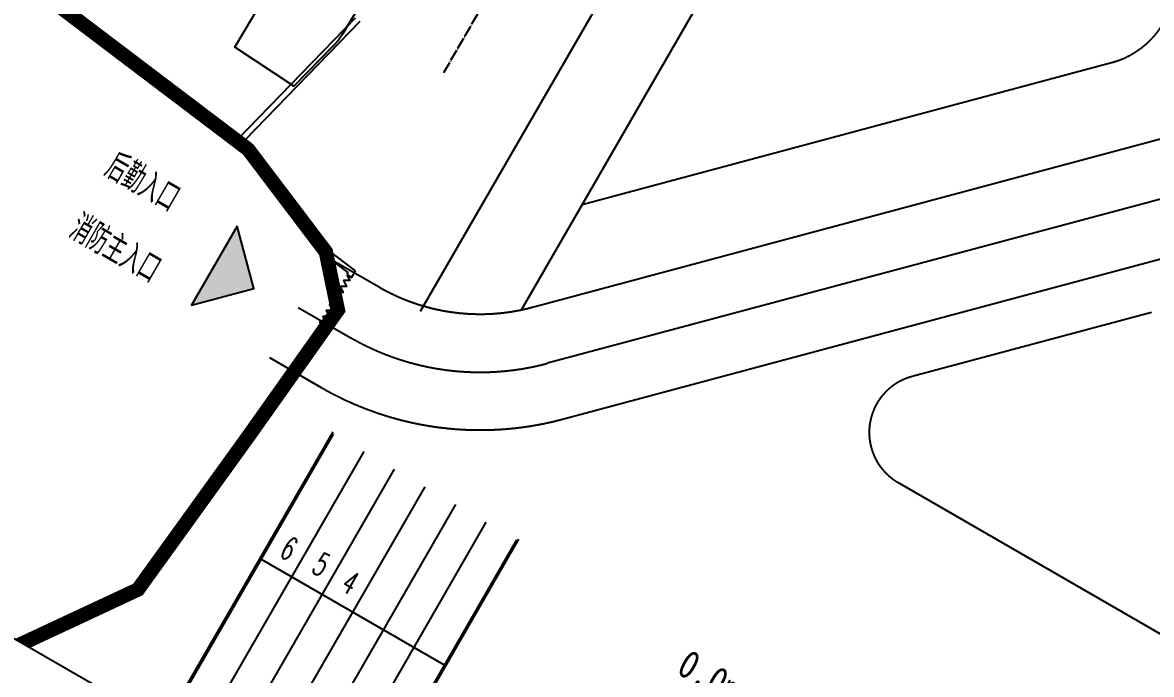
# Model space of a CAD drawing. Header units: millimetres. Extents: x 216654360 to 218309126, y 218099985 to 219647706.
# Drawn here: x 217894856 to 217933918, y 218869629 to 218892183 of the extents above; entities that cross this region are included whole.
import ezdxf
from ezdxf.xclip import XClip

# ---------------------------------------------------------------- set-up
doc = ezdxf.new("R2010")
doc.units = ezdxf.units.MM
doc.header["$LTSCALE"] = 1000
doc.header["$XCLIPFRAME"] = 0
for name, pattern in [('CENTER', [2, 1.25, -0.25, 0.25, -0.25]), ('DASH', [0.35, 0.25, -0.1]), ('DOTE', [2.42, 2, -0.2, 0.02, -0.2])]:
    doc.linetypes.add(name, pattern=pattern)
for name, color, linetype in [('A-ANNO-DOTE', 1, 'DOTE'), ('A-ANNO-TXT', 7, 'Continuous'), ('A-DOOR', 4, 'Continuous'), ('A-FLOR-STRS', 51, 'Continuous'), ('A-WALL', 2, 'Continuous'), ('A-WALL-MSNW', 2, 'Continuous'), ('A-WALL-PATT', 252, 'Continuous'), ('PUB_TEXT', 7, 'Continuous'), ('Xwho-plan-sport', 66, 'Continuous'), ('现状植物', 3, 'Continuous')]:
    doc.layers.add(name, color=color, linetype=linetype)
doc.styles.add('_SIMPLEX', font='SIMPLEX.shx', dxfattribs={"width": 0.6})
doc.styles.add('A_DIM', font='SIMPLEX', dxfattribs={"width": 0.7, "bigfont": 'HZ'})
doc.styles.add('A_TIT', font='STFANGSO.TTF', dxfattribs={"width": 0.85})

# ---------------------------------------------------------------- blocks, each defined once
blk = doc.blocks.new('A$C4FB57200')
at = {"linetype": 'CENTER', "ltscale": 1000}
blk.add_line((0.478, -46.799), (-5.509, -42.587), dxfattribs=at)
at = {"layer": 'Xwho-plan-sport'}
for p, q in [((-7.388, -47.378), (41.522, 22.14)), ((-6.39, -48.08), (42.52, 21.438)), ((-5.392, -48.782), (43.518, 20.736)), ((-4.395, -49.484), (44.516, 20.034)), ((-3.397, -50.186), (45.514, 19.332)), ((0.478, -46.799), (-5.509, -42.587))]:
    blk.add_line(p, q, dxfattribs=at)
at = {"layer": 'Xwho-plan-sport', "color": 0}
for p, q in [((-2.399, -50.888), (46.511, 18.629)), ((-2.387, -50.958), (46.581, 18.642)), ((-8.386, -46.676), (12.84, -16.508)), ((-8.455, -46.688), (4.197, -28.706))]:
    blk.add_line(p, q, dxfattribs=at)
at = {"layer": 'PUB_TEXT', "color": 7, "linetype": 'Continuous', "ltscale": 10000, "style": '_SIMPLEX', "width": 0.6}
for s, p in [('4', (-2.129, -45.508)), ('5', (-1.189, -46.22)), ('6', (-0.125, -46.876))]:
    blk.add_text(s, height=0.8, rotation=144.871, dxfattribs=at).set_placement(p)
blk = doc.blocks.new('123dttyuu')
at = {"color": 251, "linetype": 'Continuous'}
for p, q in [((-452.024, -1195.585), (-483.474, -1227.023)), ((-491.908, -1229.658), (-489.837, -1229.658))]:
    blk.add_line(p, q, dxfattribs=at)
at = {"color": 7, "linetype": 'Continuous'}
for points in [[(-491.908, -1231.658), (-489.837, -1231.658, 0.198861), (-482.06, -1228.438), (-450.61, -1197, -0.198861), (-447.782, -1195.829), (-426.712, -1195.829)], [(-458.014, -1198.745), (-484.888, -1225.609, -0.198861), (-489.837, -1227.658), (-491.908, -1227.658)]]:
    blk.add_lwpolyline(points, format="xyb", dxfattribs=at)
at = {"color": 251, "linetype": 'Continuous'}
blk.add_arc((-489.837, -1220.658), 9, 270, 314.9887, dxfattribs=at)
blk = doc.blocks.new('123sfg')
at = {"color": 5, "linetype": 'Continuous'}
for p, q in [((-488.181, -1174.087), (-488.181, -1227.658)), ((-485.181, -1174.087), (-485.181, -1225.876))]:
    blk.add_line(p, q, dxfattribs=at)
at = {"color": 3, "linetype": 'Continuous'}
for p, q in [((-466.253, -1215.041), (-472.319, -1221.104)), ((-470.905, -1224.519), (-458.839, -1224.519))]:
    blk.add_line(p, q, dxfattribs=at)
blk.add_lwpolyline([(-485.181, -1221.65), (-471.774, -1208.249, 0.66825), (-473.895, -1203.127), (-485.181, -1203.127)], format="xyb", dxfattribs=at)
blk.add_arc((-470.905, -1222.519), 2, 134.9887, 270, dxfattribs=at)
at = {"layer": 'A-FLOR-STRS', "color": 1, "linetype": 'DASH', "const_width": 0.5}
blk.add_lwpolyline([(-435.752, -1148.388), (-511.112, -1148.388), (-511.355, -1165.73), (-511.083, -1166.33), (-509.863, -1167.166), (-509.9, -1175.035), (-511.215, -1175.819), (-511.501, -1176.374), (-511.845, -1217.801), (-511.771, -1218.378), (-511.588, -1218.902), (-509.767, -1219.662), (-509.386, -1219.697), (-508.994, -1221.561), (-505.307, -1224.628), (-496.145, -1225.778), (-492.04, -1227.509), (-490.677, -1229.041), (-491.178, -1234.403), (-491.835, -1240.873), (-495.305, -1245.832), (-496.093, -1248.61), (-498.27, -1262.571), (-497.982, -1324.142)], dxfattribs=at)
at = {"layer": 'A-WALL-PATT', "flags": 128}
blk.add_lwpolyline([(-504.339, -1219.975), (-504.317, -1218.763), (-505.836, -1218.729), (-505.807, -1217.226), (-505.673, -1214.815), (-503.917, -1214.864), (-494.032, -1214.943), (-494.122, -1218.949), (-495.16, -1218.919), (-495.16, -1219.197), (-495.291, -1219.203), (-495.308, -1220.689), (-495.325, -1220.944), (-495.392, -1221.219), (-495.865, -1223.091), (-498.313, -1222.951), (-498.276, -1219.989)], close=True, dxfattribs=at)
at = {"color": 7, "linetype": 'Continuous'}
blk.add_blockref('123dttyuu', (0, 0.01), dxfattribs=at)
at = {"color": 1, "linetype": 'Continuous', "rotation": 215.12895211839}
blk.add_blockref('A$C4FB57200', (-461.351, -1275.837), dxfattribs=at)
blk = doc.blocks.new('$DorLib2D$00000112')
blk.add_lwpolyline([(0.5, -0.025), (0.46875, 0.025), (0.4375, -0.025), (0.40625, 0.025), (0.375, -0.025), (0.34375, 0.025), (0.3125, -0.025), (0.28125, 0.025), (0.25, -0.025), (0.21875, 0.025), (0.1875, -0.025), (0.15625, 0.025), (0.125, -0.025), (0.09375, 0.025), (0.0625, -0.025), (0.03125, 0.025), (0, -0.025)])
blk = doc.blocks.new('123sdtrt')
at = {"layer": 'A-WALL-MSNW'}
for p, q in [((5999840, -28674), (5998405, -34359)), ((6000040, -28699), (5998641, -34242)), ((5998405, -34359), (6002980, -36288)), ((5998641, -34242), (6003032, -36093)), ((6004024, -36418), (6002980, -36288)), ((6004224, -36241), (6003032, -36093)), ((6004224, -36506), (6004224, -36241)), ((6004024, -36418), (6004024, -36506)), ((6004024, -36506), (6004224, -36506)), ((6004024, -40343), (6003769, -43076)), ((6004224, -40353), (6003968, -43094)), ((6004224, -40329), (6004024, -40329)), ((6004024, -40329), (6004024, -40343)), ((6004224, -40353), (6004224, -40329)), ((6003769, -43075), (6003114, -49519)), ((6003968, -43095), (6003308, -49591)), ((6003114, -49519), (5999649, -54470)), ((6003308, -49591), (5999833, -54557))]:
    blk.add_line(p, q, dxfattribs=at)
at = {"layer": 'A-DOOR', "xscale": 3823.316025150358, "yscale": -3823.316025150358, "zscale": 3823.316025150358, "rotation": 90}
blk.add_blockref('$DorLib2D$00000112', (6004124, -38418), dxfattribs=at)
blk = doc.blocks.new('A$C1AC2724C')
at = {"linetype": 'Continuous'}
h = blk.add_hatch(color=1, dxfattribs=at)
h.dxf.hatch_style = 1
h.paths.add_polyline_path([(-1578, 1578), (-1578, -1578), (0, 0)])
at = {"color": 1, "linetype": 'Continuous', "flags": 128}
blk.add_lwpolyline([(-1578, 1578), (-1578, -1578), (0, 0), (-1578, 1578)], dxfattribs=at)
blk = doc.blocks.new('A$C626D7193')
at = {"layer": 'A-ANNO-DOTE', "ltscale": 0.2}
blk.add_line((38231, -96055), (38231, -50067), dxfattribs=at)
blk = doc.blocks.new('A$C04836B57')
at = {"color": 3}
blk.add_lwpolyline([(0, -112663.8), (-119041.7, -112663.8), (-119041.7, 0), (0, 0)], close=True, dxfattribs=at)
blk.add_lwpolyline([(0, -112663.8), (-119041.7, -112663.8), (-119041.7, 0), (0, 0)], close=True, dxfattribs=at)
at = {"linetype": 'Continuous'}
blk.add_blockref('A$C1AC2724C', (-85493.8, -98014.4), dxfattribs=at)
at = {"layer": 'A-ANNO-DOTE'}
ref = blk.add_blockref('123sfg', (408074.6, 1131835.7), dxfattribs=dict(at, xscale=1000, yscale=1000, zscale=1000))
XClip(ref).set_block_clipping_path([(-527.1162536906, -1244.4995262616), (-408.0745740716, -1131.8357493737)])
at = {"layer": 'A-ANNO-TXT'}
blk.add_blockref('A$C626D7193', (-121762.4, 7805.5), dxfattribs=at)
at = {"layer": 'A-WALL'}
ref = blk.add_blockref('123sdtrt', (-6086971.9, -59483.2), dxfattribs=at)
XClip(ref).set_block_clipping_path([(5967930.2562667066, -53180.5443578812), (6086971.9358856641, 59482.6559491576)])
at = {"layer": 'A-ANNO-TXT', "linetype": 'Continuous', "style": 'A_DIM', "width": 0.7}
for s, p in [('后勤入口', (-91993.3, -97246.4)), ('消防主入口', (-91993.3, -99702.1))]:
    blk.add_text(s, height=1000, dxfattribs=at).set_placement(p)
at = {"layer": 'A-ANNO-TXT', "color": 7, "style": 'A_TIT', "width": 0.85}
blk.add_text('0.0m', height=976.74, dxfattribs=at).set_placement((-66221.7, -102235.7))

msp = doc.modelspace()

# ---------------------------------------------------------------- block references
at = {"layer": '现状植物', "rotation": 330.0099772030858}
msp.add_blockref('A$C04836B57', (218025897, 218925139), dxfattribs=at)

doc.saveas('drawing.dxf')
